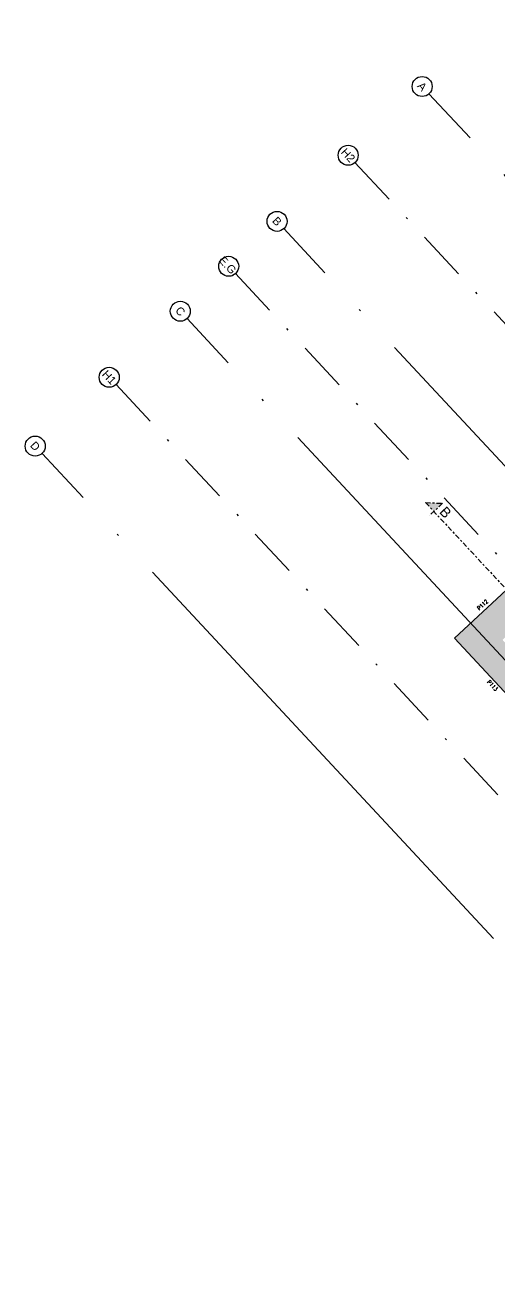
# Model space of a CAD drawing. Header units: millimetres. Extents: x 400408 to 401363, y 4543987 to 4544157.
# Drawn here: x 400408 to 400431.7, y 4544037 to 4544099.9 of the extents above; entities that cross this region are included whole.
import ezdxf
from ezdxf.enums import TextEntityAlignment as Align

# ---------------------------------------------------------------- set-up
doc = ezdxf.new("R2010")
doc.units = ezdxf.units.MM
for name, pattern in [('AKS', [3, 2.5, -0.25, 0, -0.25]), ('CENTER', [2, 1.25, -0.25, 0.25, -0.25]), ('DASHDOT2', [0.5, 0.25, -0.125, 0, -0.125])]:
    doc.linetypes.add(name, pattern=pattern)
for name, color, linetype in [('aks prota', 2, 'AKS'), ('caks prota', 4, 'Continuous'), ('kesit tarama prota', 252, 'Continuous'), ('kolon tarama prota', 252, 'Continuous'), ('perde prota', 1, 'Continuous'), ('PRT-AL-TUNEL_EKSENI', 14, 'DASHDOT2'), ('skesit prota', 7, 'Continuous'), ('taks prota', 7, 'Continuous'), ('tkesit prota', 7, 'Continuous'), ('tperde prota', 6, 'Continuous')]:
    doc.layers.add(name, color=color, linetype=linetype)
doc.styles.add('Arial', font='Arial.ttf')
doc.styles.add('TAKS', font='Arial Unicode.ttf')
doc.styles.add('tkolon', font='romanstw.shx')

msp = doc.modelspace()

# ---------------------------------------------------------------- hatches: boundary and pattern name
at = {"layer": 'kesit tarama prota'}
h = msp.add_hatch(color=256, dxfattribs=at)
h.dxf.hatch_style = 1
h.paths.add_polyline_path([(400428.847, 4544075.988), (400427.999, 4544076.019), (400428.407, 4544075.58)])
at = {"layer": 'kolon tarama prota'}
h = msp.add_hatch(color=256, dxfattribs=at)
h.dxf.hatch_style = 1
h.paths.add_polyline_path([(400442.735, 4544043.866), (400440.834, 4544059.492), (400431.844, 4544069.158), (400438.87, 4544075.692), (400436.771, 4544092.974), (400475.586, 4544097.688), (400488.037, 4543995.155), (400469.195, 4544015.415), (400469.653, 4544011.64), (400470.116, 4544011.142), (400470.068, 4544011.539), (400490.533, 4543989.535), (400477.132, 4544099.89), (400434.743, 4544094.743), (400436.987, 4544076.262), (400429.442, 4544069.245), (400439.097, 4544058.863), (400441.059, 4544042.73), (400461.517, 4544020.733), (400461.565, 4544020.336), (400462.029, 4544019.838), (400461.57, 4544023.613), (400459.417, 4544025.929), (400461.467, 4544027.835), (400459.683, 4544029.754), (400459.463, 4544029.55), (400461.043, 4544027.851), (400459.212, 4544026.148)])

# ---------------------------------------------------------------- linework, layer by layer
at = {"layer": 'aks prota', "ltscale": 10}
for p, q in [((400512.214, 4544006.089), (400428.167, 4544096.459)), ((400512.214, 4544006.089), (400428.167, 4544096.459)), ((400504.965, 4543999.347), (400420.917, 4544089.717)), ((400504.965, 4543999.347), (400420.917, 4544089.717)), ((400500.132, 4543994.852), (400416.084, 4544085.222)), ((400492.882, 4543988.11), (400408.835, 4544078.48)), ((400492.882, 4543988.11), (400408.835, 4544078.48))]:
    msp.add_line(p, q, dxfattribs=at)
at = {"layer": 'caks prota', "ltscale": 0.05}
for centre in [(400427.826, 4544096.825), (400427.826, 4544096.825), (400424.128, 4544093.386), (400424.128, 4544093.386), (400420.577, 4544090.083), (400420.577, 4544090.083), (400418.16, 4544087.835), (400418.16, 4544087.835), (400415.744, 4544085.588), (400415.744, 4544085.588), (400412.192, 4544082.285), (400412.192, 4544082.285), (400408.495, 4544078.846), (400408.495, 4544078.846)]:
    msp.add_circle(centre, 0.5, dxfattribs=at)
at = {"layer": 'perde prota'}
msp.add_lwpolyline([(400469.195, 4544015.415), (400469.653, 4544011.64), (400470.116, 4544011.142), (400470.068, 4544011.539), (400490.533, 4543989.535), (400477.132, 4544099.89), (400434.743, 4544094.743), (400436.987, 4544076.262), (400429.442, 4544069.245), (400439.097, 4544058.863), (400441.059, 4544042.73), (400461.517, 4544020.733), (400461.565, 4544020.336), (400462.029, 4544019.838), (400461.57, 4544023.613)], dxfattribs=at)
at = {"layer": 'PRT-AL-TUNEL_EKSENI', "ltscale": 10}
for p, q in [((400424.469, 4544093.02), (400508.516, 4544002.65)), ((400418.501, 4544087.469), (400502.548, 4543997.099)), ((400412.533, 4544081.919), (400496.58, 4543991.549))]:
    msp.add_line(p, q, dxfattribs=at)
at = {"layer": 'skesit prota', "linetype": 'CENTER', "ltscale": 0.2}
for p, q in [((400427.999, 4544076.019), (400428.847, 4544075.988)), ((400428.847, 4544075.988), (400428.188, 4544075.375))]:
    msp.add_line(p, q, dxfattribs=at)
msp.add_lwpolyline([(400427.999, 4544076.019), (400492.88, 4544006.257)], dxfattribs=at)

# ---------------------------------------------------------------- texts
at = {"layer": 'taks prota', "style": 'TAKS'}
for s, p in [('A', (400427.826, 4544096.825)), ('A', (400427.826, 4544096.825)), ('H2', (400424.128, 4544093.386)), ('H2', (400424.128, 4544093.386)), ('B', (400420.577, 4544090.083)), ('B', (400420.577, 4544090.083)), ('E.G.', (400418.16, 4544087.835)), ('E.G.', (400418.16, 4544087.835)), ('C', (400415.744, 4544085.588)), ('C', (400415.744, 4544085.588)), ('H1', (400412.192, 4544082.285)), ('H1', (400412.192, 4544082.285)), ('D', (400408.495, 4544078.846)), ('D', (400408.495, 4544078.846))]:
    msp.add_text(s, height=0.4, rotation=312.92399, dxfattribs=at).set_placement(p, align=Align.MIDDLE_CENTER)
at = {"layer": 'tkesit prota', "style": 'Arial'}
msp.add_text('B', height=0.5, rotation=312.92399, dxfattribs=at).set_placement((400428.653, 4544075.535))
at = {"layer": 'tperde prota', "style": 'tkolon', "width": 0.8}
for s, rotation, p in [('P112', 43.39329, (400430.623, 4544070.697)), ('P113', 313.39329, (400431.13, 4544067.1))]:
    msp.add_text(s, height=0.2, rotation=rotation, dxfattribs=at).set_placement(p, align=Align.MIDDLE_LEFT)

doc.saveas('drawing.dxf')
